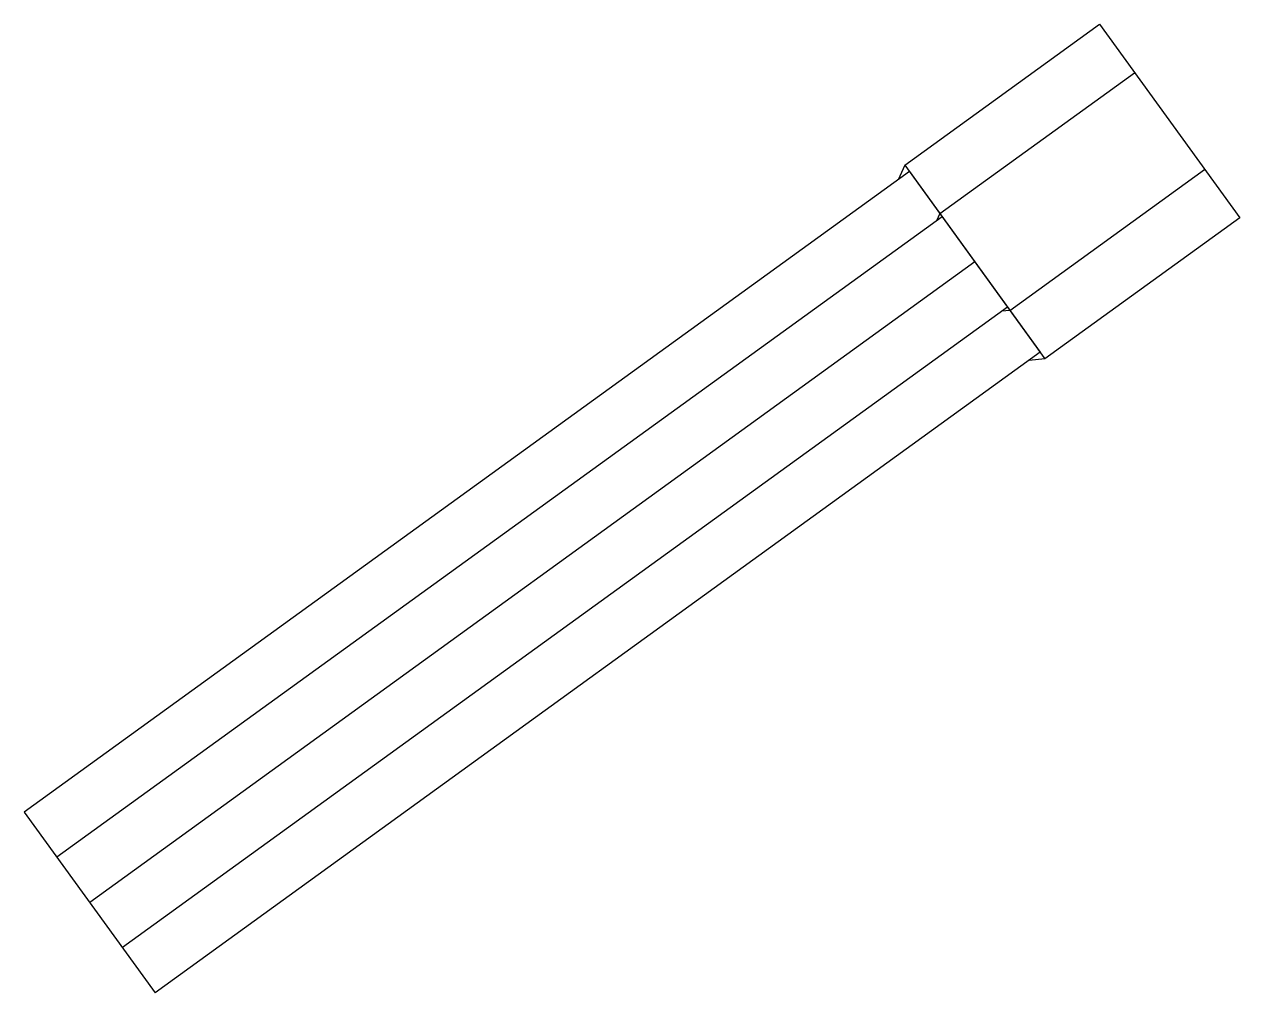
# Model space of a CAD drawing. Header units: metres. Extents: x 337490 to 385514, y 4571667 to 4609946.
import ezdxf

# ---------------------------------------------------------------- set-up
doc = ezdxf.new("R2010")
doc.units = ezdxf.units.M

msp = doc.modelspace()

# ---------------------------------------------------------------- linework, layer by layer
for p, q in [((372281, 4604376), (379977, 4609946)), ((379977, 4609946), (385514, 4602294)), ((373666, 4602463), (381361, 4608033)), ((372466, 4604121), (337490, 4578808)), ((372281, 4604376), (372024, 4603801)), ((372281, 4604376), (377819, 4596725)), ((372466, 4604121), (377634, 4596980)), ((376435, 4598637), (384130, 4604207)), ((373758, 4602336), (338782, 4577023)), ((373666, 4602463), (373537, 4602176)), ((385514, 4602294), (377819, 4596725)), ((375050, 4600551), (340075, 4575237)), ((376342, 4598765), (341367, 4573452)), ((376435, 4598637), (376121, 4598605)), ((377634, 4596980), (342659, 4571667)), ((377819, 4596725), (377192, 4596660)), ((337490, 4578808), (342659, 4571667))]:
    msp.add_line(p, q)

doc.saveas('drawing.dxf')
